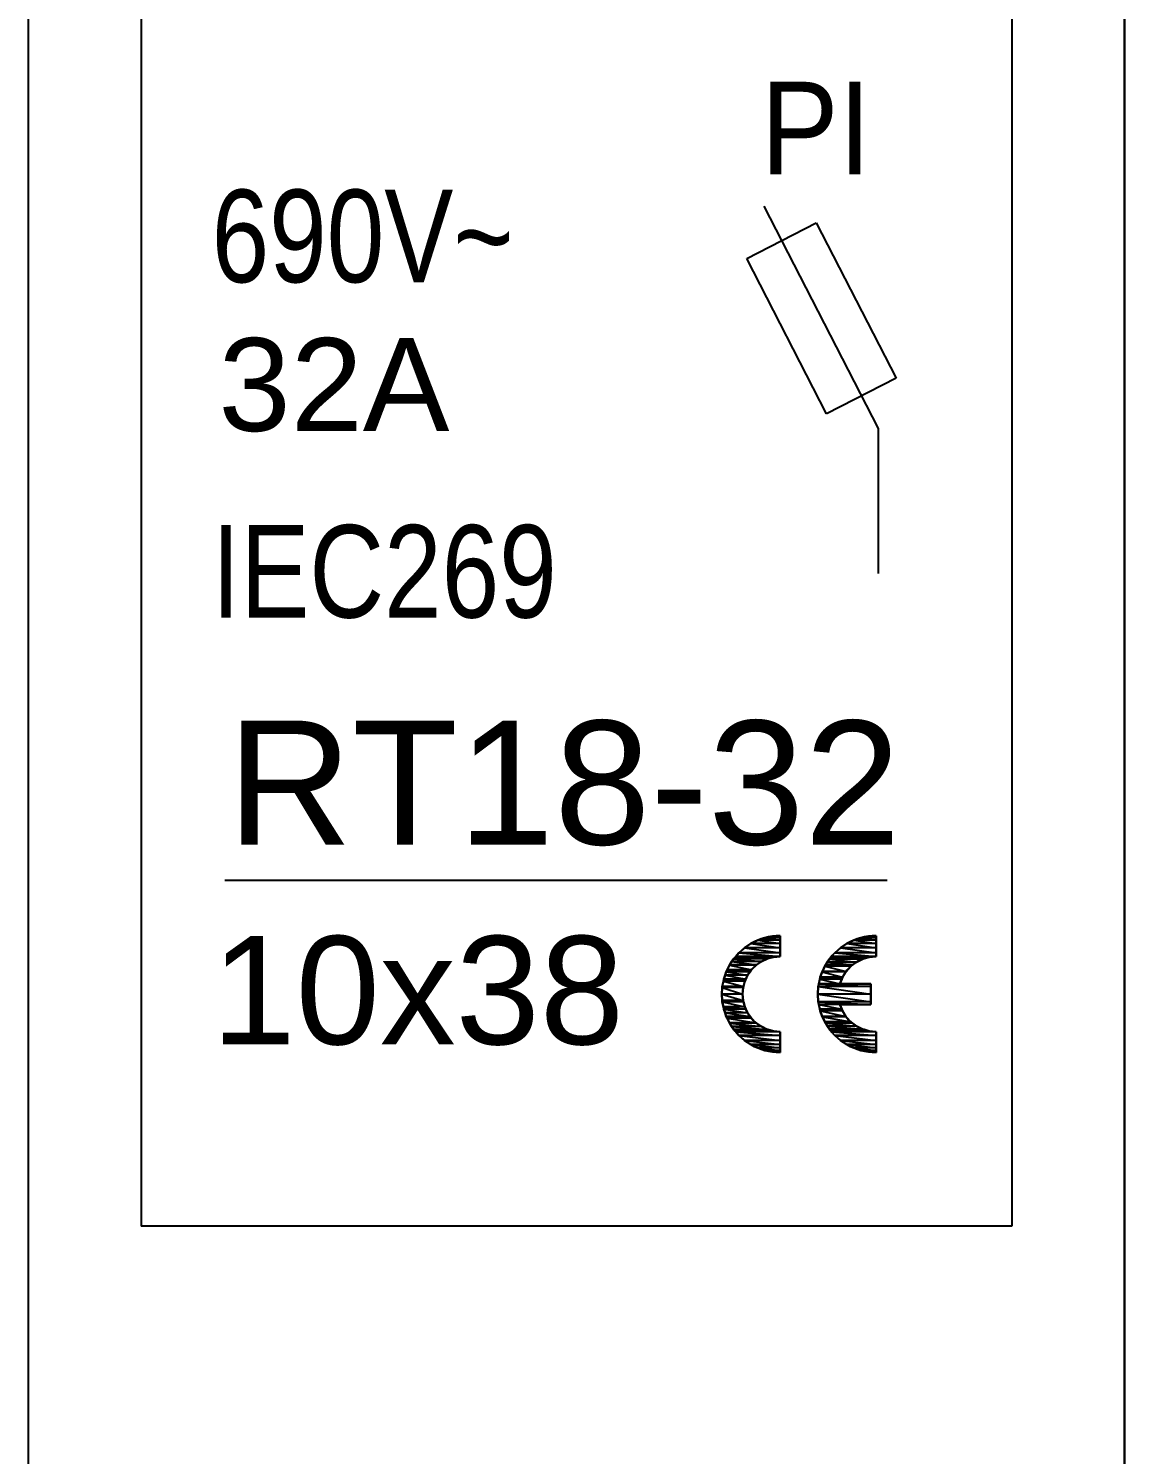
# Model space of a CAD drawing. Header units: millimetres. Extents: x 173893 to 258446, y -176540 to -123824.
# Drawn here: x 192800.99 to 192818.97, y -172821.63 to -172798.23 of the extents above; entities that cross this region are included whole.
import ezdxf

# ---------------------------------------------------------------- set-up
doc = ezdxf.new("R2010")
doc.units = ezdxf.units.MM
doc.header["$LTSCALE"] = 3
doc.layers.add('DUT', color=7, linetype='Continuous')
doc.styles.add('Arial', font='arial.ttf')

msp = doc.modelspace()

# ---------------------------------------------------------------- linework, layer by layer
for p, q in [((192800.995, -172838.335), (192800.995, -172758.854)), ((192818.967, -172758.854), (192818.967, -172838.335)), ((192818.967, -172838.335), (192818.967, -172758.854)), ((192802.843, -172786.495), (192802.843, -172817.883)), ((192817.119, -172786.495), (192817.119, -172817.883)), ((192813.05, -172801.145), (192814.927, -172804.798)), ((192812.773, -172802.008), (192813.913, -172801.422)), ((192813.913, -172801.422), (192815.222, -172803.969)), ((192814.082, -172804.555), (192812.773, -172802.008)), ((192815.222, -172803.969), (192814.082, -172804.555)), ((192814.927, -172804.798), (192814.927, -172807.172)), ((192804.212, -172812.204), (192815.076, -172812.204)), ((192812.953, -172813.192), (192812.896, -172813.217)), ((192813.011, -172813.17), (192812.953, -172813.192)), ((192813.07, -172813.152), (192813.011, -172813.17)), ((192813.131, -172813.137), (192813.07, -172813.152)), ((192813.193, -172813.127), (192813.131, -172813.137)), ((192813.256, -172813.121), (192813.193, -172813.127)), ((192813.32, -172813.119), (192813.256, -172813.121)), ((192813.32, -172813.119), (192813.32, -172813.119)), ((192814.526, -172813.192), (192814.47, -172813.217)), ((192814.584, -172813.17), (192814.526, -172813.192)), ((192814.644, -172813.152), (192814.584, -172813.17)), ((192814.705, -172813.137), (192814.644, -172813.152)), ((192814.767, -172813.127), (192814.705, -172813.137)), ((192814.83, -172813.121), (192814.767, -172813.127)), ((192814.894, -172813.119), (192814.83, -172813.121)), ((192814.894, -172813.119), (192814.894, -172813.119)), ((192812.602, -172813.443), (192812.562, -172813.491)), ((192812.645, -172813.397), (192812.602, -172813.443)), ((192812.69, -172813.355), (192812.645, -172813.397)), ((192812.739, -172813.315), (192812.69, -172813.355)), ((192812.789, -172813.279), (192812.739, -172813.315)), ((192812.842, -172813.247), (192812.789, -172813.279)), ((192812.896, -172813.217), (192812.842, -172813.247)), ((192814.175, -172813.443), (192814.136, -172813.491)), ((192814.218, -172813.397), (192814.175, -172813.443)), ((192814.264, -172813.355), (192814.218, -172813.397)), ((192814.312, -172813.315), (192814.264, -172813.355)), ((192814.362, -172813.279), (192814.312, -172813.315)), ((192814.415, -172813.247), (192814.362, -172813.279)), ((192814.47, -172813.217), (192814.415, -172813.247)), ((192812.461, -172813.653), (192812.435, -172813.711)), ((192812.492, -172813.597), (192812.461, -172813.653)), ((192812.525, -172813.543), (192812.492, -172813.597)), ((192812.492, -172813.597), (192812.492, -172813.597)), ((192812.562, -172813.491), (192812.525, -172813.543)), ((192812.857, -172813.668), (192812.832, -172813.699)), ((192812.885, -172813.638), (192812.857, -172813.668)), ((192812.914, -172813.611), (192812.885, -172813.638)), ((192812.945, -172813.586), (192812.914, -172813.611)), ((192812.978, -172813.562), (192812.945, -172813.586)), ((192813.012, -172813.541), (192812.978, -172813.562)), ((192813.047, -172813.522), (192813.012, -172813.541)), ((192813.083, -172813.506), (192813.047, -172813.522)), ((192813.121, -172813.492), (192813.083, -172813.506)), ((192813.159, -172813.48), (192813.121, -172813.492)), ((192813.198, -172813.471), (192813.159, -172813.48)), ((192813.238, -172813.464), (192813.198, -172813.471)), ((192813.279, -172813.46), (192813.238, -172813.464)), ((192813.32, -172813.459), (192813.279, -172813.46)), ((192813.32, -172813.459), (192813.32, -172813.459)), ((192814.035, -172813.653), (192814.009, -172813.711)), ((192814.065, -172813.597), (192814.035, -172813.653)), ((192814.099, -172813.543), (192814.065, -172813.597)), ((192814.065, -172813.597), (192814.065, -172813.597)), ((192814.136, -172813.491), (192814.099, -172813.543)), ((192814.449, -172813.648), (192814.416, -172813.684)), ((192814.484, -172813.614), (192814.449, -172813.648)), ((192814.523, -172813.583), (192814.484, -172813.614)), ((192814.563, -172813.555), (192814.523, -172813.583)), ((192814.605, -172813.53), (192814.563, -172813.555)), ((192814.649, -172813.509), (192814.605, -172813.53)), ((192814.696, -172813.491), (192814.649, -172813.509)), ((192814.743, -172813.477), (192814.696, -172813.491)), ((192814.792, -172813.467), (192814.743, -172813.477)), ((192814.842, -172813.461), (192814.792, -172813.467)), ((192814.894, -172813.459), (192814.842, -172813.461)), ((192814.894, -172813.459), (192814.894, -172813.459)), ((192812.381, -172813.89), (192812.371, -172813.952)), ((192812.395, -172813.83), (192812.381, -172813.89)), ((192812.413, -172813.77), (192812.395, -172813.83)), ((192812.435, -172813.711), (192812.413, -172813.77)), ((192812.736, -172813.878), (192812.724, -172813.917)), ((192812.75, -172813.84), (192812.736, -172813.878)), ((192812.767, -172813.803), (192812.75, -172813.84)), ((192812.786, -172813.767), (192812.767, -172813.803)), ((192812.808, -172813.732), (192812.786, -172813.767)), ((192812.786, -172813.767), (192812.786, -172813.767)), ((192812.832, -172813.699), (192812.808, -172813.732)), ((192813.955, -172813.89), (192813.945, -172813.952)), ((192813.969, -172813.83), (192813.955, -172813.89)), ((192813.987, -172813.77), (192813.969, -172813.83)), ((192814.009, -172813.711), (192813.987, -172813.77)), ((192814.317, -172813.857), (192814.301, -172813.905)), ((192814.301, -172813.905), (192814.809, -172813.905)), ((192814.337, -172813.81), (192814.317, -172813.857)), ((192814.36, -172813.766), (192814.337, -172813.81)), ((192814.387, -172813.724), (192814.36, -172813.766)), ((192814.416, -172813.684), (192814.387, -172813.724)), ((192814.809, -172813.905), (192814.809, -172814.246)), ((192812.365, -172814.013), (192812.363, -172814.075)), ((192812.363, -172814.075), (192812.365, -172814.137)), ((192812.371, -172813.952), (192812.365, -172814.013)), ((192812.365, -172814.137), (192812.371, -172814.199)), ((192812.705, -172814.035), (192812.704, -172814.075)), ((192812.704, -172814.075), (192812.705, -172814.115)), ((192812.709, -172813.996), (192812.705, -172814.035)), ((192812.705, -172814.115), (192812.709, -172814.155)), ((192812.715, -172813.956), (192812.709, -172813.996)), ((192812.724, -172813.917), (192812.715, -172813.956)), ((192813.939, -172814.013), (192813.937, -172814.075)), ((192813.937, -172814.075), (192813.939, -172814.137)), ((192813.945, -172813.952), (192813.939, -172814.013)), ((192813.939, -172814.137), (192813.945, -172814.199)), ((192812.371, -172814.199), (192812.381, -172814.26)), ((192812.381, -172814.26), (192812.395, -172814.321)), ((192812.395, -172814.321), (192812.413, -172814.381)), ((192812.709, -172814.155), (192812.715, -172814.194)), ((192812.715, -172814.194), (192812.724, -172814.234)), ((192812.724, -172814.234), (192812.736, -172814.272)), ((192812.736, -172814.272), (192812.75, -172814.31)), ((192812.75, -172814.31), (192812.767, -172814.347)), ((192812.767, -172814.347), (192812.786, -172814.384)), ((192813.945, -172814.199), (192813.955, -172814.26)), ((192813.955, -172814.26), (192813.969, -172814.321)), ((192813.969, -172814.321), (192813.987, -172814.381)), ((192814.301, -172814.246), (192814.809, -172814.246)), ((192814.301, -172814.246), (192814.301, -172814.246)), ((192814.301, -172814.246), (192814.317, -172814.294)), ((192814.317, -172814.294), (192814.337, -172814.34)), ((192814.337, -172814.34), (192814.36, -172814.385)), ((192812.413, -172814.381), (192812.435, -172814.44)), ((192812.435, -172814.44), (192812.461, -172814.497)), ((192812.461, -172814.497), (192812.492, -172814.554)), ((192812.492, -172814.554), (192812.492, -172814.554)), ((192812.492, -172814.554), (192812.525, -172814.608)), ((192812.525, -172814.608), (192812.562, -172814.659)), ((192812.786, -172814.384), (192812.786, -172814.384)), ((192812.786, -172814.384), (192812.808, -172814.418)), ((192812.808, -172814.418), (192812.832, -172814.452)), ((192812.832, -172814.452), (192812.857, -172814.483)), ((192812.857, -172814.483), (192812.885, -172814.512)), ((192812.885, -172814.512), (192812.914, -172814.54)), ((192812.914, -172814.54), (192812.945, -172814.565)), ((192812.945, -172814.565), (192812.978, -172814.588)), ((192812.978, -172814.588), (192813.012, -172814.609)), ((192813.012, -172814.609), (192813.047, -172814.628)), ((192813.987, -172814.381), (192814.009, -172814.44)), ((192814.009, -172814.44), (192814.035, -172814.497)), ((192814.035, -172814.497), (192814.065, -172814.554)), ((192814.065, -172814.554), (192814.065, -172814.554)), ((192814.065, -172814.554), (192814.099, -172814.608)), ((192814.099, -172814.608), (192814.136, -172814.659)), ((192814.36, -172814.385), (192814.387, -172814.427)), ((192814.387, -172814.427), (192814.416, -172814.466)), ((192814.416, -172814.466), (192814.449, -172814.503)), ((192814.449, -172814.503), (192814.484, -172814.537)), ((192814.484, -172814.537), (192814.523, -172814.568)), ((192814.523, -172814.568), (192814.563, -172814.596)), ((192814.563, -172814.596), (192814.605, -172814.62)), ((192812.562, -172814.659), (192812.602, -172814.708)), ((192812.602, -172814.708), (192812.645, -172814.753)), ((192812.645, -172814.753), (192812.69, -172814.796)), ((192812.69, -172814.796), (192812.739, -172814.835)), ((192812.739, -172814.835), (192812.789, -172814.871)), ((192813.047, -172814.628), (192813.083, -172814.645)), ((192813.083, -172814.645), (192813.121, -172814.659)), ((192813.121, -172814.659), (192813.159, -172814.671)), ((192813.159, -172814.671), (192813.198, -172814.68)), ((192813.198, -172814.68), (192813.238, -172814.687)), ((192813.238, -172814.687), (192813.279, -172814.691)), ((192813.279, -172814.691), (192813.32, -172814.692)), ((192814.136, -172814.659), (192814.175, -172814.708)), ((192814.175, -172814.708), (192814.218, -172814.753)), ((192814.218, -172814.753), (192814.264, -172814.796)), ((192814.264, -172814.796), (192814.312, -172814.835)), ((192814.312, -172814.835), (192814.362, -172814.871)), ((192814.605, -172814.62), (192814.649, -172814.642)), ((192814.649, -172814.642), (192814.696, -172814.659)), ((192814.696, -172814.659), (192814.743, -172814.673)), ((192814.743, -172814.673), (192814.792, -172814.684)), ((192814.792, -172814.684), (192814.842, -172814.69)), ((192814.842, -172814.69), (192814.894, -172814.692)), ((192812.789, -172814.871), (192812.842, -172814.904)), ((192812.842, -172814.904), (192812.896, -172814.933)), ((192812.896, -172814.933), (192812.953, -172814.959)), ((192812.953, -172814.959), (192813.011, -172814.981)), ((192813.011, -172814.981), (192813.07, -172814.999)), ((192813.07, -172814.999), (192813.131, -172815.013)), ((192813.131, -172815.013), (192813.193, -172815.024)), ((192813.193, -172815.024), (192813.256, -172815.03)), ((192813.256, -172815.03), (192813.32, -172815.032)), ((192814.362, -172814.871), (192814.415, -172814.904)), ((192814.415, -172814.904), (192814.47, -172814.933)), ((192814.47, -172814.933), (192814.526, -172814.959)), ((192814.526, -172814.959), (192814.584, -172814.981)), ((192814.584, -172814.981), (192814.644, -172814.999)), ((192814.644, -172814.999), (192814.705, -172815.013)), ((192814.705, -172815.013), (192814.767, -172815.024)), ((192814.767, -172815.024), (192814.83, -172815.03)), ((192814.83, -172815.03), (192814.894, -172815.032)), ((192817.119, -172817.883), (192802.843, -172817.883))]:
    msp.add_line(p, q)
at = {"color": 251}
for p, q in [((192812.842, -172813.247), (192812.954, -172813.191)), ((192812.954, -172813.191), (192812.842, -172813.247)), ((192812.954, -172813.191), (192813.073, -172813.151)), ((192813.073, -172813.151), (192812.954, -172813.191)), ((192813.32, -172813.191), (192812.954, -172813.191)), ((192812.954, -172813.191), (192813.32, -172813.247)), ((192812.954, -172813.191), (192813.32, -172813.247)), ((192813.32, -172813.191), (192812.954, -172813.191)), ((192813.073, -172813.151), (192813.195, -172813.127)), ((192813.195, -172813.127), (192813.073, -172813.151)), ((192813.32, -172813.151), (192813.073, -172813.151)), ((192813.073, -172813.151), (192813.32, -172813.191)), ((192813.073, -172813.151), (192813.32, -172813.191)), ((192813.32, -172813.151), (192813.073, -172813.151)), ((192813.195, -172813.127), (192813.32, -172813.119)), ((192813.32, -172813.119), (192813.195, -172813.127)), ((192813.32, -172813.127), (192813.195, -172813.127)), ((192813.195, -172813.127), (192813.32, -172813.151)), ((192813.195, -172813.127), (192813.32, -172813.151)), ((192813.32, -172813.127), (192813.195, -172813.127)), ((192813.32, -172813.119), (192813.32, -172813.127)), ((192813.32, -172813.127), (192813.32, -172813.119)), ((192813.32, -172813.151), (192813.32, -172813.127)), ((192813.32, -172813.127), (192813.32, -172813.151)), ((192813.32, -172813.191), (192813.32, -172813.151)), ((192813.32, -172813.151), (192813.32, -172813.191)), ((192813.32, -172813.247), (192813.32, -172813.191)), ((192813.32, -172813.191), (192813.32, -172813.247)), ((192814.415, -172813.247), (192814.527, -172813.191)), ((192814.527, -172813.191), (192814.415, -172813.247)), ((192814.527, -172813.191), (192814.646, -172813.151)), ((192814.646, -172813.151), (192814.527, -172813.191)), ((192814.894, -172813.191), (192814.527, -172813.191)), ((192814.527, -172813.191), (192814.894, -172813.247)), ((192814.527, -172813.191), (192814.894, -172813.247)), ((192814.894, -172813.191), (192814.527, -172813.191)), ((192814.646, -172813.151), (192814.769, -172813.127)), ((192814.769, -172813.127), (192814.646, -172813.151)), ((192814.894, -172813.151), (192814.646, -172813.151)), ((192814.646, -172813.151), (192814.894, -172813.191)), ((192814.646, -172813.151), (192814.894, -172813.191)), ((192814.894, -172813.151), (192814.646, -172813.151)), ((192814.769, -172813.127), (192814.894, -172813.119)), ((192814.894, -172813.119), (192814.769, -172813.127)), ((192814.894, -172813.127), (192814.769, -172813.127)), ((192814.769, -172813.127), (192814.894, -172813.151)), ((192814.769, -172813.127), (192814.894, -172813.151)), ((192814.894, -172813.127), (192814.769, -172813.127)), ((192814.894, -172813.119), (192814.894, -172813.127)), ((192814.894, -172813.127), (192814.894, -172813.119)), ((192814.894, -172813.151), (192814.894, -172813.127)), ((192814.894, -172813.127), (192814.894, -172813.151)), ((192814.894, -172813.191), (192814.894, -172813.151)), ((192814.894, -172813.151), (192814.894, -172813.191)), ((192814.894, -172813.247), (192814.894, -172813.191)), ((192814.894, -172813.191), (192814.894, -172813.247)), ((192812.591, -172813.459), (192812.644, -172813.399)), ((192812.644, -172813.399), (192812.591, -172813.459)), ((192812.644, -172813.399), (192812.738, -172813.316)), ((192812.738, -172813.316), (192812.644, -172813.399)), ((192813.32, -172813.399), (192812.644, -172813.399)), ((192812.644, -172813.399), (192813.32, -172813.459)), ((192812.644, -172813.399), (192813.32, -172813.459)), ((192813.32, -172813.399), (192812.644, -172813.399)), ((192812.738, -172813.316), (192812.842, -172813.247)), ((192812.842, -172813.247), (192812.738, -172813.316)), ((192813.32, -172813.316), (192812.738, -172813.316)), ((192812.738, -172813.316), (192813.32, -172813.399)), ((192812.738, -172813.316), (192813.32, -172813.399)), ((192813.32, -172813.316), (192812.738, -172813.316)), ((192813.32, -172813.247), (192812.842, -172813.247)), ((192812.842, -172813.247), (192813.32, -172813.316)), ((192812.842, -172813.247), (192813.32, -172813.316)), ((192813.32, -172813.247), (192812.842, -172813.247)), ((192813.32, -172813.316), (192813.32, -172813.247)), ((192813.32, -172813.247), (192813.32, -172813.316)), ((192813.32, -172813.399), (192813.32, -172813.316)), ((192813.32, -172813.316), (192813.32, -172813.399)), ((192813.32, -172813.459), (192813.32, -172813.399)), ((192813.32, -172813.399), (192813.32, -172813.459)), ((192814.164, -172813.459), (192814.217, -172813.399)), ((192814.217, -172813.399), (192814.164, -172813.459)), ((192814.217, -172813.399), (192814.311, -172813.316)), ((192814.311, -172813.316), (192814.217, -172813.399)), ((192814.894, -172813.399), (192814.217, -172813.399)), ((192814.217, -172813.399), (192814.894, -172813.459)), ((192814.217, -172813.399), (192814.894, -172813.459)), ((192814.894, -172813.399), (192814.217, -172813.399)), ((192814.311, -172813.316), (192814.415, -172813.247)), ((192814.415, -172813.247), (192814.311, -172813.316)), ((192814.894, -172813.316), (192814.311, -172813.316)), ((192814.311, -172813.316), (192814.894, -172813.399)), ((192814.311, -172813.316), (192814.894, -172813.399)), ((192814.894, -172813.316), (192814.311, -172813.316)), ((192814.894, -172813.247), (192814.415, -172813.247)), ((192814.415, -172813.247), (192814.894, -172813.316)), ((192814.415, -172813.247), (192814.894, -172813.316)), ((192814.894, -172813.247), (192814.415, -172813.247)), ((192814.894, -172813.316), (192814.894, -172813.247)), ((192814.894, -172813.247), (192814.894, -172813.316)), ((192814.894, -172813.399), (192814.894, -172813.316)), ((192814.894, -172813.316), (192814.894, -172813.399)), ((192814.894, -172813.459), (192814.894, -172813.399)), ((192814.894, -172813.399), (192814.894, -172813.459)), ((192812.451, -172813.679), (192812.489, -172813.603)), ((192812.489, -172813.603), (192812.451, -172813.679)), ((192812.489, -172813.603), (192812.492, -172813.597)), ((192812.492, -172813.597), (192812.489, -172813.603)), ((192812.924, -172813.603), (192812.489, -172813.603)), ((192812.489, -172813.603), (192812.848, -172813.679)), ((192812.489, -172813.603), (192812.848, -172813.679)), ((192812.924, -172813.603), (192812.489, -172813.603)), ((192812.492, -172813.597), (192812.529, -172813.541)), ((192812.529, -172813.541), (192812.492, -172813.597)), ((192812.932, -172813.597), (192812.492, -172813.597)), ((192812.492, -172813.597), (192812.924, -172813.603)), ((192812.492, -172813.597), (192812.924, -172813.603)), ((192812.932, -172813.597), (192812.492, -172813.597)), ((192812.529, -172813.541), (192812.559, -172813.496)), ((192812.559, -172813.496), (192812.529, -172813.541)), ((192813.012, -172813.541), (192812.529, -172813.541)), ((192812.529, -172813.541), (192812.932, -172813.597)), ((192812.529, -172813.541), (192812.932, -172813.597)), ((192813.012, -172813.541), (192812.529, -172813.541)), ((192812.559, -172813.496), (192812.561, -172813.493)), ((192812.561, -172813.493), (192812.559, -172813.496)), ((192813.109, -172813.496), (192812.559, -172813.496)), ((192812.559, -172813.496), (192813.012, -172813.541)), ((192812.559, -172813.496), (192813.012, -172813.541)), ((192813.109, -172813.496), (192812.559, -172813.496)), ((192812.561, -172813.493), (192812.583, -172813.468)), ((192812.583, -172813.468), (192812.561, -172813.493)), ((192813.121, -172813.493), (192812.561, -172813.493)), ((192812.561, -172813.493), (192813.109, -172813.496)), ((192812.561, -172813.493), (192813.109, -172813.496)), ((192813.121, -172813.493), (192812.561, -172813.493)), ((192812.583, -172813.468), (192812.591, -172813.459)), ((192812.591, -172813.459), (192812.583, -172813.468)), ((192813.213, -172813.468), (192812.583, -172813.468)), ((192812.583, -172813.468), (192813.121, -172813.493)), ((192812.583, -172813.468), (192813.121, -172813.493)), ((192813.213, -172813.468), (192812.583, -172813.468)), ((192813.32, -172813.459), (192812.591, -172813.459)), ((192812.591, -172813.459), (192813.213, -172813.468)), ((192812.591, -172813.459), (192813.213, -172813.468)), ((192813.32, -172813.459), (192812.591, -172813.459)), ((192812.848, -172813.679), (192812.924, -172813.603)), ((192812.924, -172813.603), (192812.848, -172813.679)), ((192812.924, -172813.603), (192812.932, -172813.597)), ((192812.932, -172813.597), (192812.924, -172813.603)), ((192812.932, -172813.597), (192813.012, -172813.541)), ((192813.012, -172813.541), (192812.932, -172813.597)), ((192813.012, -172813.541), (192813.109, -172813.496)), ((192813.109, -172813.496), (192813.012, -172813.541)), ((192813.109, -172813.496), (192813.121, -172813.493)), ((192813.121, -172813.493), (192813.109, -172813.496)), ((192813.121, -172813.493), (192813.213, -172813.468)), ((192813.213, -172813.468), (192813.121, -172813.493)), ((192813.213, -172813.468), (192813.32, -172813.459)), ((192813.32, -172813.459), (192813.213, -172813.468)), ((192814.013, -172813.703), (192814.054, -172813.619)), ((192814.054, -172813.619), (192814.013, -172813.703)), ((192814.054, -172813.619), (192814.065, -172813.597)), ((192814.065, -172813.597), (192814.054, -172813.619)), ((192814.479, -172813.619), (192814.054, -172813.619)), ((192814.054, -172813.619), (192814.402, -172813.703)), ((192814.054, -172813.619), (192814.402, -172813.703)), ((192814.479, -172813.619), (192814.054, -172813.619)), ((192814.065, -172813.597), (192814.096, -172813.551)), ((192814.096, -172813.551), (192814.065, -172813.597)), ((192814.508, -172813.597), (192814.065, -172813.597)), ((192814.065, -172813.597), (192814.479, -172813.619)), ((192814.065, -172813.597), (192814.479, -172813.619)), ((192814.508, -172813.597), (192814.065, -172813.597)), ((192814.096, -172813.551), (192814.13, -172813.5)), ((192814.13, -172813.5), (192814.096, -172813.551)), ((192814.57, -172813.551), (192814.096, -172813.551)), ((192814.096, -172813.551), (192814.508, -172813.597)), ((192814.096, -172813.551), (192814.508, -172813.597)), ((192814.57, -172813.551), (192814.096, -172813.551)), ((192814.13, -172813.5), (192814.135, -172813.493)), ((192814.135, -172813.493), (192814.13, -172813.5)), ((192814.671, -172813.5), (192814.13, -172813.5)), ((192814.13, -172813.5), (192814.57, -172813.551)), ((192814.13, -172813.5), (192814.57, -172813.551)), ((192814.671, -172813.5), (192814.13, -172813.5)), ((192814.135, -172813.493), (192814.155, -172813.469)), ((192814.155, -172813.469), (192814.135, -172813.493)), ((192814.697, -172813.493), (192814.135, -172813.493)), ((192814.135, -172813.493), (192814.671, -172813.5)), ((192814.135, -172813.493), (192814.671, -172813.5)), ((192814.697, -172813.493), (192814.135, -172813.493)), ((192814.155, -172813.469), (192814.164, -172813.459)), ((192814.164, -172813.459), (192814.155, -172813.469)), ((192814.781, -172813.469), (192814.155, -172813.469)), ((192814.155, -172813.469), (192814.697, -172813.493)), ((192814.155, -172813.469), (192814.697, -172813.493)), ((192814.781, -172813.469), (192814.155, -172813.469)), ((192814.894, -172813.459), (192814.164, -172813.459)), ((192814.164, -172813.459), (192814.781, -172813.469)), ((192814.164, -172813.459), (192814.781, -172813.469)), ((192814.894, -172813.459), (192814.164, -172813.459)), ((192814.402, -172813.703), (192814.479, -172813.619)), ((192814.479, -172813.619), (192814.402, -172813.703)), ((192814.479, -172813.619), (192814.508, -172813.597)), ((192814.508, -172813.597), (192814.479, -172813.619)), ((192814.508, -172813.597), (192814.57, -172813.551)), ((192814.57, -172813.551), (192814.508, -172813.597)), ((192814.57, -172813.551), (192814.671, -172813.5)), ((192814.671, -172813.5), (192814.57, -172813.551)), ((192814.671, -172813.5), (192814.697, -172813.493)), ((192814.697, -172813.493), (192814.671, -172813.5)), ((192814.697, -172813.493), (192814.781, -172813.469)), ((192814.781, -172813.469), (192814.697, -172813.493)), ((192814.781, -172813.469), (192814.894, -172813.459)), ((192814.894, -172813.459), (192814.781, -172813.469)), ((192812.372, -172813.951), (192812.389, -172813.865)), ((192812.389, -172813.865), (192812.372, -172813.951)), ((192812.389, -172813.865), (192812.396, -172813.828)), ((192812.396, -172813.828), (192812.389, -172813.865)), ((192812.741, -172813.865), (192812.389, -172813.865)), ((192812.389, -172813.865), (192812.718, -172813.951)), ((192812.389, -172813.865), (192812.718, -172813.951)), ((192812.741, -172813.865), (192812.389, -172813.865)), ((192812.396, -172813.828), (192812.417, -172813.767)), ((192812.417, -172813.767), (192812.396, -172813.828)), ((192812.758, -172813.828), (192812.396, -172813.828)), ((192812.396, -172813.828), (192812.741, -172813.865)), ((192812.396, -172813.828), (192812.741, -172813.865)), ((192812.758, -172813.828), (192812.396, -172813.828)), ((192812.417, -172813.767), (192812.436, -172813.709)), ((192812.436, -172813.709), (192812.417, -172813.767)), ((192812.786, -172813.767), (192812.417, -172813.767)), ((192812.417, -172813.767), (192812.758, -172813.828)), ((192812.417, -172813.767), (192812.758, -172813.828)), ((192812.786, -172813.767), (192812.417, -172813.767)), ((192812.436, -172813.709), (192812.451, -172813.679)), ((192812.451, -172813.679), (192812.436, -172813.709)), ((192812.827, -172813.709), (192812.436, -172813.709)), ((192812.436, -172813.709), (192812.786, -172813.767)), ((192812.436, -172813.709), (192812.786, -172813.767)), ((192812.827, -172813.709), (192812.436, -172813.709)), ((192812.848, -172813.679), (192812.451, -172813.679)), ((192812.451, -172813.679), (192812.827, -172813.709)), ((192812.451, -172813.679), (192812.827, -172813.709)), ((192812.848, -172813.679), (192812.451, -172813.679)), ((192812.718, -172813.951), (192812.741, -172813.865)), ((192812.741, -172813.865), (192812.718, -172813.951)), ((192812.741, -172813.865), (192812.758, -172813.828)), ((192812.758, -172813.828), (192812.741, -172813.865)), ((192812.758, -172813.828), (192812.786, -172813.767)), ((192812.786, -172813.767), (192812.758, -172813.828)), ((192812.786, -172813.767), (192812.827, -172813.709)), ((192812.827, -172813.709), (192812.786, -172813.767)), ((192812.827, -172813.709), (192812.848, -172813.679)), ((192812.848, -172813.679), (192812.827, -172813.709)), ((192813.945, -172813.951), (192813.954, -172813.905)), ((192813.954, -172813.905), (192813.945, -172813.951)), ((192813.954, -172813.905), (192813.969, -172813.828)), ((192813.969, -172813.828), (192813.954, -172813.905)), ((192814.301, -172813.905), (192813.954, -172813.905)), ((192813.954, -172813.905), (192814.809, -172813.951)), ((192813.954, -172813.905), (192814.809, -172813.951)), ((192814.809, -172813.905), (192813.954, -172813.905)), ((192813.969, -172813.828), (192813.979, -172813.799)), ((192813.979, -172813.799), (192813.969, -172813.828)), ((192814.331, -172813.828), (192813.969, -172813.828)), ((192813.969, -172813.828), (192814.301, -172813.905)), ((192813.969, -172813.828), (192814.301, -172813.905)), ((192814.331, -172813.828), (192813.969, -172813.828)), ((192813.979, -172813.799), (192814.01, -172813.709)), ((192814.01, -172813.709), (192813.979, -172813.799)), ((192814.342, -172813.799), (192813.979, -172813.799)), ((192813.979, -172813.799), (192814.331, -172813.828)), ((192813.979, -172813.799), (192814.331, -172813.828)), ((192814.342, -172813.799), (192813.979, -172813.799)), ((192814.01, -172813.709), (192814.013, -172813.703)), ((192814.013, -172813.703), (192814.01, -172813.709)), ((192814.398, -172813.709), (192814.01, -172813.709)), ((192814.01, -172813.709), (192814.342, -172813.799)), ((192814.01, -172813.709), (192814.342, -172813.799)), ((192814.398, -172813.709), (192814.01, -172813.709)), ((192814.402, -172813.703), (192814.013, -172813.703)), ((192814.013, -172813.703), (192814.398, -172813.709)), ((192814.013, -172813.703), (192814.398, -172813.709)), ((192814.402, -172813.703), (192814.013, -172813.703)), ((192814.301, -172813.905), (192814.331, -172813.828)), ((192814.331, -172813.828), (192814.301, -172813.905)), ((192814.301, -172813.905), (192814.809, -172813.905)), ((192814.301, -172813.905), (192814.301, -172813.905)), ((192814.301, -172813.905), (192814.809, -172813.905)), ((192814.331, -172813.828), (192814.342, -172813.799)), ((192814.342, -172813.799), (192814.331, -172813.828)), ((192814.342, -172813.799), (192814.398, -172813.709)), ((192814.398, -172813.709), (192814.342, -172813.799)), ((192814.398, -172813.709), (192814.402, -172813.703)), ((192814.402, -172813.703), (192814.398, -172813.709)), ((192814.809, -172813.951), (192814.809, -172813.905)), ((192814.809, -172813.905), (192814.809, -172813.951)), ((192812.363, -172814.075), (192812.37, -172813.968)), ((192812.37, -172813.968), (192812.363, -172814.075)), ((192812.704, -172814.075), (192812.363, -172814.075)), ((192812.363, -172814.075), (192812.713, -172814.182)), ((192812.37, -172814.182), (192812.363, -172814.075)), ((192812.363, -172814.075), (192812.713, -172814.182)), ((192812.704, -172814.075), (192812.363, -172814.075)), ((192812.363, -172814.075), (192812.37, -172814.182)), ((192812.37, -172813.968), (192812.372, -172813.951)), ((192812.372, -172813.951), (192812.37, -172813.968)), ((192812.713, -172813.968), (192812.37, -172813.968)), ((192812.37, -172813.968), (192812.704, -172814.075)), ((192812.37, -172813.968), (192812.704, -172814.075)), ((192812.713, -172813.968), (192812.37, -172813.968)), ((192812.718, -172813.951), (192812.372, -172813.951)), ((192812.372, -172813.951), (192812.713, -172813.968)), ((192812.372, -172813.951), (192812.713, -172813.968)), ((192812.718, -172813.951), (192812.372, -172813.951)), ((192812.704, -172814.075), (192812.713, -172813.968)), ((192812.713, -172813.968), (192812.704, -172814.075)), ((192812.713, -172814.182), (192812.704, -172814.075)), ((192812.704, -172814.075), (192812.713, -172814.182)), ((192812.713, -172813.968), (192812.718, -172813.951)), ((192812.718, -172813.951), (192812.713, -172813.968)), ((192813.937, -172814.075), (192813.945, -172813.951)), ((192813.945, -172813.951), (192813.937, -172814.075)), ((192814.809, -172814.075), (192813.937, -172814.075)), ((192813.937, -172814.075), (192814.809, -172814.2)), ((192813.945, -172814.2), (192813.937, -172814.075)), ((192813.937, -172814.075), (192814.809, -172814.2)), ((192814.809, -172814.075), (192813.937, -172814.075)), ((192813.937, -172814.075), (192813.945, -172814.2)), ((192814.809, -172813.951), (192813.945, -172813.951)), ((192813.945, -172813.951), (192814.809, -172814.075)), ((192813.945, -172813.951), (192814.809, -172814.075)), ((192814.809, -172813.951), (192813.945, -172813.951)), ((192814.809, -172814.075), (192814.809, -172813.951)), ((192814.809, -172813.951), (192814.809, -172814.075)), ((192814.809, -172814.2), (192814.809, -172814.075)), ((192814.809, -172814.075), (192814.809, -172814.2)), ((192812.713, -172814.182), (192812.37, -172814.182)), ((192812.37, -172814.182), (192812.718, -172814.2)), ((192812.372, -172814.2), (192812.37, -172814.182)), ((192812.37, -172814.182), (192812.718, -172814.2)), ((192812.713, -172814.182), (192812.37, -172814.182)), ((192812.37, -172814.182), (192812.372, -172814.2)), ((192812.718, -172814.2), (192812.372, -172814.2)), ((192812.372, -172814.2), (192812.741, -172814.286)), ((192812.389, -172814.286), (192812.372, -172814.2)), ((192812.372, -172814.2), (192812.741, -172814.286)), ((192812.718, -172814.2), (192812.372, -172814.2)), ((192812.372, -172814.2), (192812.389, -172814.286)), ((192812.741, -172814.286), (192812.389, -172814.286)), ((192812.389, -172814.286), (192812.758, -172814.323)), ((192812.396, -172814.323), (192812.389, -172814.286)), ((192812.389, -172814.286), (192812.758, -172814.323)), ((192812.741, -172814.286), (192812.389, -172814.286)), ((192812.389, -172814.286), (192812.396, -172814.323)), ((192812.758, -172814.323), (192812.396, -172814.323)), ((192812.396, -172814.323), (192812.786, -172814.384)), ((192812.417, -172814.384), (192812.396, -172814.323)), ((192812.396, -172814.323), (192812.786, -172814.384)), ((192812.758, -172814.323), (192812.396, -172814.323)), ((192812.396, -172814.323), (192812.417, -172814.384)), ((192812.718, -172814.2), (192812.713, -172814.182)), ((192812.713, -172814.182), (192812.718, -172814.2)), ((192812.741, -172814.286), (192812.718, -172814.2)), ((192812.718, -172814.2), (192812.741, -172814.286)), ((192812.758, -172814.323), (192812.741, -172814.286)), ((192812.741, -172814.286), (192812.758, -172814.323)), ((192812.786, -172814.384), (192812.758, -172814.323)), ((192812.758, -172814.323), (192812.786, -172814.384)), ((192814.809, -172814.2), (192813.945, -172814.2)), ((192813.945, -172814.2), (192814.809, -172814.246)), ((192813.954, -172814.246), (192813.945, -172814.2)), ((192813.945, -172814.2), (192814.809, -172814.246)), ((192814.809, -172814.2), (192813.945, -172814.2)), ((192813.945, -172814.2), (192813.954, -172814.246)), ((192814.809, -172814.246), (192813.954, -172814.246)), ((192813.954, -172814.246), (192814.331, -172814.323)), ((192813.969, -172814.323), (192813.954, -172814.246)), ((192813.954, -172814.246), (192814.331, -172814.323)), ((192814.301, -172814.246), (192813.954, -172814.246)), ((192813.954, -172814.246), (192813.969, -172814.323)), ((192814.331, -172814.323), (192813.969, -172814.323)), ((192813.969, -172814.323), (192814.342, -172814.351)), ((192813.979, -172814.351), (192813.969, -172814.323)), ((192813.969, -172814.323), (192814.342, -172814.351)), ((192814.331, -172814.323), (192813.969, -172814.323)), ((192813.969, -172814.323), (192813.979, -172814.351)), ((192814.342, -172814.351), (192813.979, -172814.351)), ((192813.979, -172814.351), (192814.398, -172814.442)), ((192814.01, -172814.442), (192813.979, -172814.351)), ((192813.979, -172814.351), (192814.398, -172814.442)), ((192814.342, -172814.351), (192813.979, -172814.351)), ((192813.979, -172814.351), (192814.01, -172814.442)), ((192814.301, -172814.246), (192814.809, -172814.246)), ((192814.301, -172814.246), (192814.301, -172814.246)), ((192814.331, -172814.323), (192814.301, -172814.246)), ((192814.301, -172814.246), (192814.809, -172814.246)), ((192814.301, -172814.246), (192814.331, -172814.323)), ((192814.342, -172814.351), (192814.331, -172814.323)), ((192814.331, -172814.323), (192814.342, -172814.351)), ((192814.398, -172814.442), (192814.342, -172814.351)), ((192814.342, -172814.351), (192814.398, -172814.442)), ((192814.809, -172814.246), (192814.809, -172814.2)), ((192814.809, -172814.2), (192814.809, -172814.246)), ((192812.786, -172814.384), (192812.417, -172814.384)), ((192812.417, -172814.384), (192812.827, -172814.442)), ((192812.436, -172814.442), (192812.417, -172814.384)), ((192812.417, -172814.384), (192812.827, -172814.442)), ((192812.786, -172814.384), (192812.417, -172814.384)), ((192812.417, -172814.384), (192812.436, -172814.442)), ((192812.827, -172814.442), (192812.436, -172814.442)), ((192812.436, -172814.442), (192812.848, -172814.472)), ((192812.451, -172814.472), (192812.436, -172814.442)), ((192812.436, -172814.442), (192812.848, -172814.472)), ((192812.827, -172814.442), (192812.436, -172814.442)), ((192812.436, -172814.442), (192812.451, -172814.472)), ((192812.848, -172814.472), (192812.451, -172814.472)), ((192812.451, -172814.472), (192812.924, -172814.548)), ((192812.489, -172814.548), (192812.451, -172814.472)), ((192812.451, -172814.472), (192812.924, -172814.548)), ((192812.848, -172814.472), (192812.451, -172814.472)), ((192812.451, -172814.472), (192812.489, -172814.548)), ((192812.924, -172814.548), (192812.489, -172814.548)), ((192812.489, -172814.548), (192812.932, -172814.554)), ((192812.492, -172814.554), (192812.489, -172814.548)), ((192812.489, -172814.548), (192812.932, -172814.554)), ((192812.924, -172814.548), (192812.489, -172814.548)), ((192812.489, -172814.548), (192812.492, -172814.554)), ((192812.932, -172814.554), (192812.492, -172814.554)), ((192812.492, -172814.554), (192813.012, -172814.609)), ((192812.529, -172814.609), (192812.492, -172814.554)), ((192812.492, -172814.554), (192813.012, -172814.609)), ((192812.932, -172814.554), (192812.492, -172814.554)), ((192812.492, -172814.554), (192812.529, -172814.609)), ((192813.012, -172814.609), (192812.529, -172814.609)), ((192812.529, -172814.609), (192813.109, -172814.655)), ((192812.559, -172814.655), (192812.529, -172814.609)), ((192812.529, -172814.609), (192813.109, -172814.655)), ((192813.012, -172814.609), (192812.529, -172814.609)), ((192812.529, -172814.609), (192812.559, -172814.655)), ((192812.827, -172814.442), (192812.786, -172814.384)), ((192812.786, -172814.384), (192812.827, -172814.442)), ((192812.848, -172814.472), (192812.827, -172814.442)), ((192812.827, -172814.442), (192812.848, -172814.472)), ((192812.924, -172814.548), (192812.848, -172814.472)), ((192812.848, -172814.472), (192812.924, -172814.548)), ((192812.932, -172814.554), (192812.924, -172814.548)), ((192812.924, -172814.548), (192812.932, -172814.554)), ((192813.012, -172814.609), (192812.932, -172814.554)), ((192812.932, -172814.554), (192813.012, -172814.609)), ((192813.109, -172814.655), (192813.012, -172814.609)), ((192813.012, -172814.609), (192813.109, -172814.655)), ((192814.398, -172814.442), (192814.01, -172814.442)), ((192814.01, -172814.442), (192814.402, -172814.448)), ((192814.013, -172814.448), (192814.01, -172814.442)), ((192814.01, -172814.442), (192814.402, -172814.448)), ((192814.398, -172814.442), (192814.01, -172814.442)), ((192814.01, -172814.442), (192814.013, -172814.448)), ((192814.402, -172814.448), (192814.013, -172814.448)), ((192814.013, -172814.448), (192814.479, -172814.532)), ((192814.054, -172814.532), (192814.013, -172814.448)), ((192814.013, -172814.448), (192814.479, -172814.532)), ((192814.402, -172814.448), (192814.013, -172814.448)), ((192814.013, -172814.448), (192814.054, -172814.532)), ((192814.479, -172814.532), (192814.054, -172814.532)), ((192814.054, -172814.532), (192814.508, -172814.554)), ((192814.065, -172814.554), (192814.054, -172814.532)), ((192814.054, -172814.532), (192814.508, -172814.554)), ((192814.479, -172814.532), (192814.054, -172814.532)), ((192814.054, -172814.532), (192814.065, -172814.554)), ((192814.508, -172814.554), (192814.065, -172814.554)), ((192814.065, -172814.554), (192814.57, -172814.6)), ((192814.096, -172814.6), (192814.065, -172814.554)), ((192814.065, -172814.554), (192814.57, -172814.6)), ((192814.508, -172814.554), (192814.065, -172814.554)), ((192814.065, -172814.554), (192814.096, -172814.6)), ((192814.57, -172814.6), (192814.096, -172814.6)), ((192814.096, -172814.6), (192814.671, -172814.651)), ((192814.13, -172814.651), (192814.096, -172814.6)), ((192814.096, -172814.6), (192814.671, -172814.651)), ((192814.57, -172814.6), (192814.096, -172814.6)), ((192814.096, -172814.6), (192814.13, -172814.651)), ((192814.402, -172814.448), (192814.398, -172814.442)), ((192814.398, -172814.442), (192814.402, -172814.448)), ((192814.479, -172814.532), (192814.402, -172814.448)), ((192814.402, -172814.448), (192814.479, -172814.532)), ((192814.508, -172814.554), (192814.479, -172814.532)), ((192814.479, -172814.532), (192814.508, -172814.554)), ((192814.57, -172814.6), (192814.508, -172814.554)), ((192814.508, -172814.554), (192814.57, -172814.6)), ((192814.671, -172814.651), (192814.57, -172814.6)), ((192814.57, -172814.6), (192814.671, -172814.651)), ((192813.109, -172814.655), (192812.559, -172814.655)), ((192812.559, -172814.655), (192813.121, -172814.658)), ((192812.561, -172814.658), (192812.559, -172814.655)), ((192812.559, -172814.655), (192813.121, -172814.658)), ((192813.109, -172814.655), (192812.559, -172814.655)), ((192812.559, -172814.655), (192812.561, -172814.658)), ((192813.121, -172814.658), (192812.561, -172814.658)), ((192812.561, -172814.658), (192813.213, -172814.683)), ((192812.583, -172814.683), (192812.561, -172814.658)), ((192812.561, -172814.658), (192813.213, -172814.683)), ((192813.121, -172814.658), (192812.561, -172814.658)), ((192812.561, -172814.658), (192812.583, -172814.683)), ((192813.213, -172814.683), (192812.583, -172814.683)), ((192812.583, -172814.683), (192813.32, -172814.692)), ((192812.591, -172814.692), (192812.583, -172814.683)), ((192812.583, -172814.683), (192813.32, -172814.692)), ((192813.213, -172814.683), (192812.583, -172814.683)), ((192812.583, -172814.683), (192812.591, -172814.692)), ((192813.32, -172814.692), (192812.591, -172814.692)), ((192812.591, -172814.692), (192813.32, -172814.752)), ((192812.644, -172814.752), (192812.591, -172814.692)), ((192812.591, -172814.692), (192813.32, -172814.752)), ((192813.32, -172814.692), (192812.591, -172814.692)), ((192812.591, -172814.692), (192812.644, -172814.752)), ((192813.32, -172814.752), (192812.644, -172814.752)), ((192812.644, -172814.752), (192813.32, -172814.834)), ((192812.738, -172814.834), (192812.644, -172814.752)), ((192812.644, -172814.752), (192813.32, -172814.834)), ((192813.32, -172814.752), (192812.644, -172814.752)), ((192812.644, -172814.752), (192812.738, -172814.834)), ((192813.32, -172814.834), (192812.738, -172814.834)), ((192812.738, -172814.834), (192813.32, -172814.904)), ((192812.842, -172814.904), (192812.738, -172814.834)), ((192812.738, -172814.834), (192813.32, -172814.904)), ((192813.32, -172814.834), (192812.738, -172814.834)), ((192812.738, -172814.834), (192812.842, -172814.904)), ((192813.121, -172814.658), (192813.109, -172814.655)), ((192813.109, -172814.655), (192813.121, -172814.658)), ((192813.213, -172814.683), (192813.121, -172814.658)), ((192813.121, -172814.658), (192813.213, -172814.683)), ((192813.32, -172814.692), (192813.213, -172814.683)), ((192813.213, -172814.683), (192813.32, -172814.692)), ((192813.32, -172814.752), (192813.32, -172814.692)), ((192813.32, -172814.692), (192813.32, -172814.752)), ((192813.32, -172814.834), (192813.32, -172814.752)), ((192813.32, -172814.752), (192813.32, -172814.834)), ((192813.32, -172814.904), (192813.32, -172814.834)), ((192813.32, -172814.834), (192813.32, -172814.904)), ((192814.671, -172814.651), (192814.13, -172814.651)), ((192814.13, -172814.651), (192814.697, -172814.658)), ((192814.135, -172814.658), (192814.13, -172814.651)), ((192814.13, -172814.651), (192814.697, -172814.658)), ((192814.671, -172814.651), (192814.13, -172814.651)), ((192814.13, -172814.651), (192814.135, -172814.658)), ((192814.697, -172814.658), (192814.135, -172814.658)), ((192814.135, -172814.658), (192814.781, -172814.682)), ((192814.155, -172814.682), (192814.135, -172814.658)), ((192814.135, -172814.658), (192814.781, -172814.682)), ((192814.697, -172814.658), (192814.135, -172814.658)), ((192814.135, -172814.658), (192814.155, -172814.682)), ((192814.781, -172814.682), (192814.155, -172814.682)), ((192814.155, -172814.682), (192814.894, -172814.692)), ((192814.164, -172814.692), (192814.155, -172814.682)), ((192814.155, -172814.682), (192814.894, -172814.692)), ((192814.781, -172814.682), (192814.155, -172814.682)), ((192814.155, -172814.682), (192814.164, -172814.692)), ((192814.894, -172814.692), (192814.164, -172814.692)), ((192814.164, -172814.692), (192814.894, -172814.752)), ((192814.217, -172814.752), (192814.164, -172814.692)), ((192814.164, -172814.692), (192814.894, -172814.752)), ((192814.894, -172814.692), (192814.164, -172814.692)), ((192814.164, -172814.692), (192814.217, -172814.752)), ((192814.894, -172814.752), (192814.217, -172814.752)), ((192814.217, -172814.752), (192814.894, -172814.834)), ((192814.311, -172814.834), (192814.217, -172814.752)), ((192814.217, -172814.752), (192814.894, -172814.834)), ((192814.894, -172814.752), (192814.217, -172814.752)), ((192814.217, -172814.752), (192814.311, -172814.834)), ((192814.894, -172814.834), (192814.311, -172814.834)), ((192814.311, -172814.834), (192814.894, -172814.904)), ((192814.415, -172814.904), (192814.311, -172814.834)), ((192814.311, -172814.834), (192814.894, -172814.904)), ((192814.894, -172814.834), (192814.311, -172814.834)), ((192814.311, -172814.834), (192814.415, -172814.904)), ((192814.697, -172814.658), (192814.671, -172814.651)), ((192814.671, -172814.651), (192814.697, -172814.658)), ((192814.781, -172814.682), (192814.697, -172814.658)), ((192814.697, -172814.658), (192814.781, -172814.682)), ((192814.894, -172814.692), (192814.781, -172814.682)), ((192814.781, -172814.682), (192814.894, -172814.692)), ((192814.894, -172814.752), (192814.894, -172814.692)), ((192814.894, -172814.692), (192814.894, -172814.752)), ((192814.894, -172814.834), (192814.894, -172814.752)), ((192814.894, -172814.752), (192814.894, -172814.834)), ((192814.894, -172814.904), (192814.894, -172814.834)), ((192814.894, -172814.834), (192814.894, -172814.904)), ((192813.32, -172814.904), (192812.842, -172814.904)), ((192812.842, -172814.904), (192813.32, -172814.959)), ((192812.954, -172814.959), (192812.842, -172814.904)), ((192812.842, -172814.904), (192813.32, -172814.959)), ((192813.32, -172814.904), (192812.842, -172814.904)), ((192812.842, -172814.904), (192812.954, -172814.959)), ((192813.32, -172814.959), (192812.954, -172814.959)), ((192812.954, -172814.959), (192813.32, -172815)), ((192813.073, -172815), (192812.954, -172814.959)), ((192812.954, -172814.959), (192813.32, -172815)), ((192813.32, -172814.959), (192812.954, -172814.959)), ((192812.954, -172814.959), (192813.073, -172815)), ((192813.32, -172815), (192813.073, -172815)), ((192813.073, -172815), (192813.32, -172815.024)), ((192813.195, -172815.024), (192813.073, -172815)), ((192813.073, -172815), (192813.32, -172815.024)), ((192813.32, -172815), (192813.073, -172815)), ((192813.073, -172815), (192813.195, -172815.024)), ((192813.32, -172815.024), (192813.195, -172815.024)), ((192813.195, -172815.024), (192813.32, -172815.032)), ((192813.32, -172815.024), (192813.195, -172815.024)), ((192813.32, -172815.032), (192813.195, -172815.024)), ((192813.32, -172814.959), (192813.32, -172814.904)), ((192813.32, -172814.904), (192813.32, -172814.959)), ((192813.32, -172815), (192813.32, -172814.959)), ((192813.32, -172814.959), (192813.32, -172815)), ((192813.32, -172815.024), (192813.32, -172815)), ((192813.32, -172815), (192813.32, -172815.024)), ((192813.32, -172815.032), (192813.32, -172815.024)), ((192813.32, -172815.024), (192813.32, -172815.032)), ((192814.894, -172814.904), (192814.415, -172814.904)), ((192814.415, -172814.904), (192814.894, -172814.959)), ((192814.527, -172814.959), (192814.415, -172814.904)), ((192814.415, -172814.904), (192814.894, -172814.959)), ((192814.894, -172814.904), (192814.415, -172814.904)), ((192814.415, -172814.904), (192814.527, -172814.959)), ((192814.894, -172814.959), (192814.527, -172814.959)), ((192814.527, -172814.959), (192814.894, -172815)), ((192814.646, -172815), (192814.527, -172814.959)), ((192814.527, -172814.959), (192814.894, -172815)), ((192814.894, -172814.959), (192814.527, -172814.959)), ((192814.527, -172814.959), (192814.646, -172815)), ((192814.894, -172815), (192814.646, -172815)), ((192814.646, -172815), (192814.894, -172815.024)), ((192814.769, -172815.024), (192814.646, -172815)), ((192814.646, -172815), (192814.894, -172815.024)), ((192814.894, -172815), (192814.646, -172815)), ((192814.646, -172815), (192814.769, -172815.024)), ((192814.894, -172815.024), (192814.769, -172815.024)), ((192814.769, -172815.024), (192814.894, -172815.032)), ((192814.894, -172815.024), (192814.769, -172815.024)), ((192814.894, -172815.032), (192814.769, -172815.024)), ((192814.894, -172814.959), (192814.894, -172814.904)), ((192814.894, -172814.904), (192814.894, -172814.959)), ((192814.894, -172815), (192814.894, -172814.959)), ((192814.894, -172814.959), (192814.894, -172815)), ((192814.894, -172815.024), (192814.894, -172815)), ((192814.894, -172815), (192814.894, -172815.024)), ((192814.894, -172815.032), (192814.894, -172815.024)), ((192814.894, -172815.024), (192814.894, -172815.032))]:
    msp.add_line(p, q, dxfattribs=at)

# ---------------------------------------------------------------- texts
at = {"layer": 'DUT', "color": 251, "style": 'Arial', "oblique": 0}
for s, width, p in [('PI', 0.9, (192813.005, -172800.625)), ('690V~', 0.8, (192803.997, -172802.396)), ('IEC269', 0.8, (192803.997, -172807.898))]:
    msp.add_text(s, height=1.5186, dxfattribs=dict(at, width=width)).set_placement(p)
at = {"layer": 'DUT', "color": 250, "style": 'Arial', "oblique": 0}
msp.add_text('32A', height=1.524, dxfattribs=at).set_placement((192804.109, -172804.836))
at = {"layer": 'DUT', "color": 251, "style": 'Arial', "oblique": 0}
for s, height, p in [('RT18-32', 2.032, (192804.253, -172811.621)), ('10x38', 1.778, (192803.994, -172814.9))]:
    msp.add_text(s, height=height, dxfattribs=at).set_placement(p)

doc.saveas('drawing.dxf')
